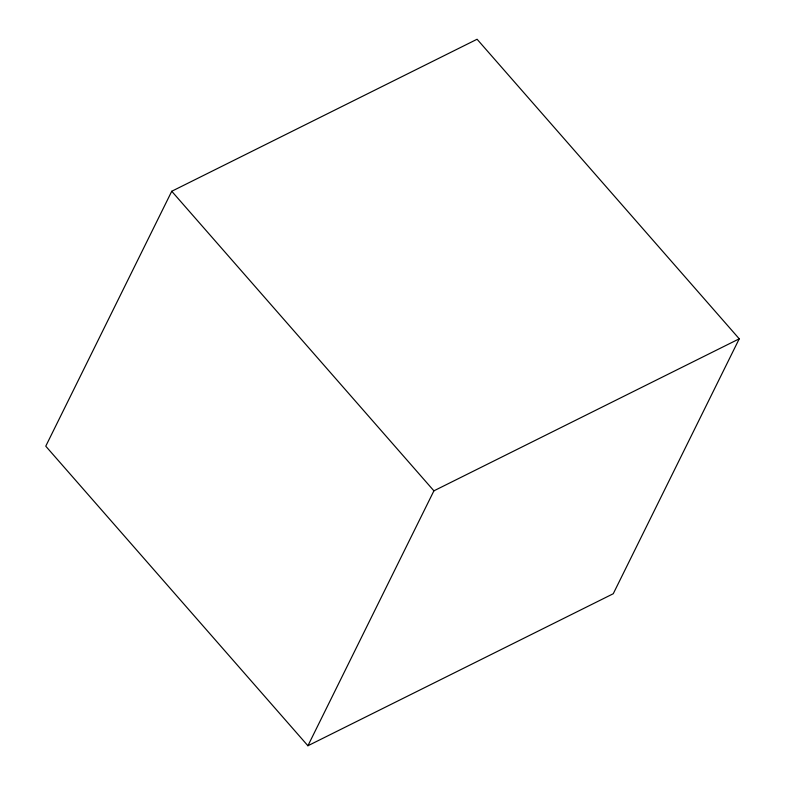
<?xml version="1.0" encoding="UTF-8"?>
<svg xmlns="http://www.w3.org/2000/svg" width="785" height="785" viewBox="0 0 785 785"><rect width="100%" height="100%" fill="white"/><g stroke="black" fill="none" stroke-linecap="round" stroke-linejoin="round"><path stroke-width="1.18" d="M171.748 191.265L45.756 446.184L307.916 745.75L613.252 593.735L739.244 338.816L477.084 39.25L171.748 191.265L433.909 490.831L307.916 745.75M433.909 490.831L739.244 338.816"/></g></svg>
